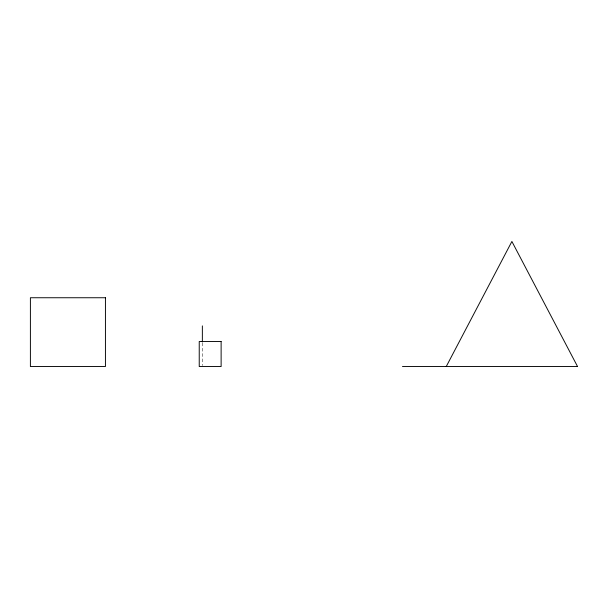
<?xml version="1.0" encoding="UTF-8"?>
<svg xmlns="http://www.w3.org/2000/svg" width="608" height="608" viewBox="0 0 608 608"><rect width="100%" height="100%" fill="white"/><g stroke="black" fill="none" stroke-linecap="round" stroke-linejoin="round"><path stroke-width="0.46" stroke-dasharray="3.04 2.28" d="M202.358 342.897L202.358 365.583"/><path stroke-width="0.91" d="M446.242 366.533L511.89 241.467L577.547 366.533M402.458 366.533L577.6 366.533M202.358 325.888L202.358 341.954M105.435 297.745L30.4 297.745L30.4 366.533L105.435 366.533L105.435 297.745M221.122 341.521L199.234 341.521L199.234 366.533L221.122 366.533L221.122 341.521"/></g></svg>
